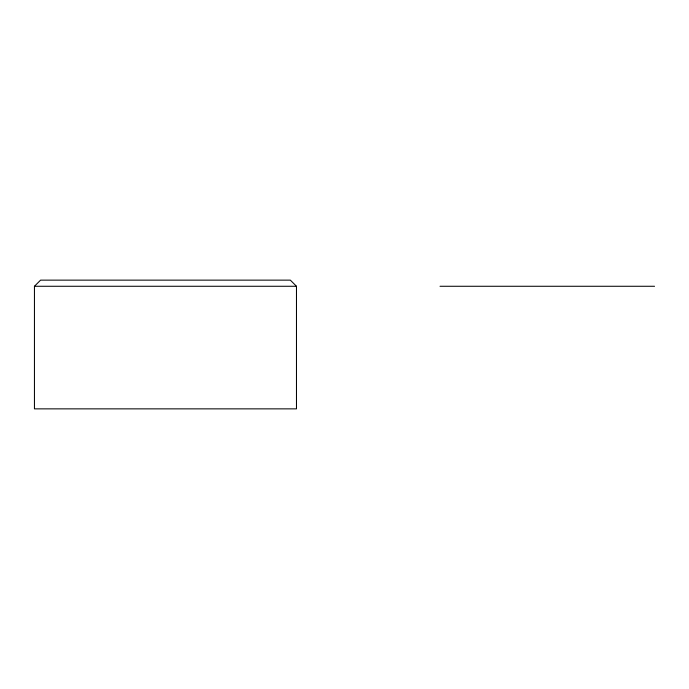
<?xml version="1.0" encoding="UTF-8"?>
<svg xmlns="http://www.w3.org/2000/svg" width="689" height="689" viewBox="0 0 689 689"><rect width="100%" height="100%" fill="white"/><g stroke="black" fill="none" stroke-linecap="round" stroke-linejoin="round"><path stroke-width="1.03" d="M34.45 286.271L40.582 280.139L290.353 280.139L296.477 286.271L296.477 408.861L34.45 408.861L34.45 286.271L296.477 286.271M440.021 286.271L654.55 286.271"/></g></svg>
